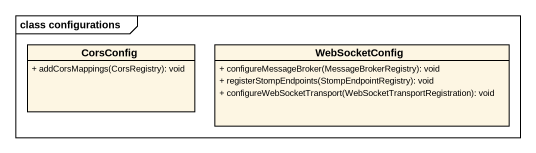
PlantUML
@startuml
mainframe class configurations
hide circle
hide empty members
skinparam classAttributeIconSize 0
class CorsConfig {
  + addCorsMappings(CorsRegistry): void
}
class WebSocketConfig {
  + configureMessageBroker(MessageBrokerRegistry): void
  + registerStompEndpoints(StompEndpointRegistry): void
  + configureWebSocketTransport(WebSocketTransportRegistration): void
}
@enduml
